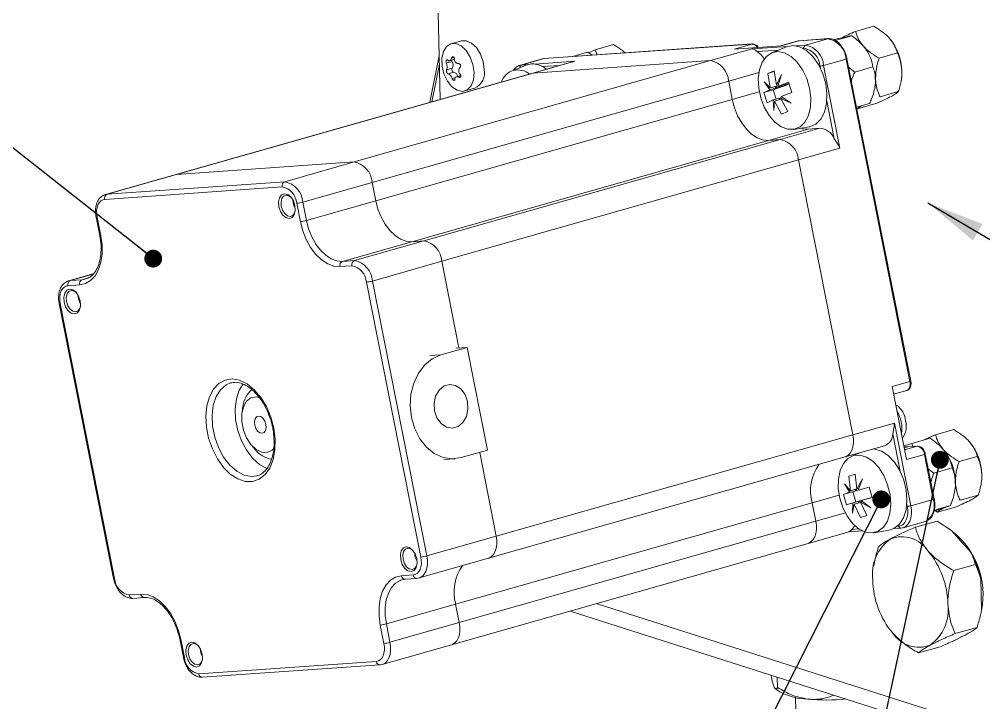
# Model space of a CAD drawing. Header units: millimetres. Extents: x 15 to 415, y 5 to 292.
# Drawn here: x 69.9 to 124.9, y 130.9 to 169.8 of the extents above; entities that cross this region are included whole.
import ezdxf

# ---------------------------------------------------------------- set-up
doc = ezdxf.new("R2010")
doc.units = ezdxf.units.MM
doc.dimstyles.new('SLDDIMSTYLE0', dxfattribs={"dimtxt": 0.18, "dimasz": 1.016, "dimexe": 0, "dimexo": 0.0625, "dimgap": 0, "dimtad": 0, "dimtih": 1, "dimtoh": 1, "dimdec": 0, "dimrnd": 1e-09, "dimzin": 0, "dimdsep": 46, "dimtxsty": 'Standard', "dimblk1": 'DOT', "dimblk2": 'DOT', "dimsah": 1, "dimcen": 0.09, "dimadec": 0, "dimazin": 0, "dimtfac": 1.016, "dimtdec": 0, "dimtofl": 0, "dimtmove": 0, "dimatfit": 3, "dimldrblk": 'DOT', "dimfxl": 1, "dimfrac": 2, "dimtolj": 1, "dimtzin": 0, "dimarcsym": 0})
doc.dimstyles.new('SLDDIMSTYLE1', dxfattribs={"dimtxt": 0.18, "dimasz": 3.302, "dimexe": 0, "dimexo": 0.0625, "dimgap": 0, "dimtad": 0, "dimtih": 1, "dimtoh": 1, "dimdec": 0, "dimrnd": 1e-09, "dimzin": 0, "dimdsep": 46, "dimtxsty": 'Standard', "dimsah": 1, "dimcen": 0.09, "dimadec": 0, "dimazin": 0, "dimtfac": 3.302, "dimtdec": 0, "dimtofl": 0, "dimtmove": 0, "dimatfit": 3, "dimfxl": 1, "dimfrac": 2, "dimtolj": 1, "dimtzin": 0, "dimarcsym": 0})

# ---------------------------------------------------------------- blocks, each defined once
blk = doc.blocks.new('_DOT')
at = {"color": 0, "linetype": 'ByBlock', "lineweight": -2}
blk.add_line((-0.5, 0), (-1, 0), dxfattribs=at)
at = {"color": 0, "linetype": 'ByBlock', "const_width": 0.5}
blk.add_lwpolyline([(-0.25, 0, 1), (0.25, 0, 1)], format="xyb", close=True, dxfattribs=at)

msp = doc.modelspace()

# ---------------------------------------------------------------- linework, layer by layer
at = {"color": 7, "linetype": 'Continuous', "lineweight": 15}
for p, q in [((93.919, 165.237), (93.453, 183.967)), ((118.613, 169.398), (117.574, 169.103)), ((116.006, 168.69), (114.353, 168.574)), ((116.025, 168.693), (114.372, 168.577)), ((114.727, 168.326), (116.006, 168.69)), ((116.006, 168.69), (116.025, 168.693)), ((117.362, 168.859), (116.417, 168.591)), ((116.94, 168.777), (116.892, 168.768)), ((95.12, 168.569), (94.54, 168.405)), ((111.677, 168.386), (99.821, 167.554)), ((111.695, 168.389), (99.839, 167.557)), ((103.782, 168.357), (102.743, 168.062)), ((109.319, 167.44), (111.689, 168.113)), ((110.661, 168.097), (111.677, 168.386)), ((110.661, 168.097), (113.338, 168.285)), ((111.695, 168.389), (111.677, 168.386)), ((111.689, 168.113), (113.714, 168.255)), ((113.64, 168.229), (112.814, 167.89)), ((114.313, 168.567), (113.317, 168.284)), ((114.353, 168.574), (113.338, 168.285)), ((114.152, 168.286), (114.727, 168.326)), ((114.372, 168.577), (114.316, 168.561)), ((93.319, 165.067), (93.857, 167.721)), ((102.317, 167.916), (101.454, 167.671)), ((102.317, 167.916), (102.569, 167.749)), ((102.743, 168.062), (102.359, 167.892)), ((102.854, 167.769), (102.743, 168.062)), ((119.958, 167.876), (118.918, 167.581)), ((89.006, 161.666), (109.319, 167.44)), ((93.869, 167.238), (93.436, 165.1)), ((94.59, 167.386), (94.268, 167.294)), ((94.442, 167.435), (94.726, 167.516)), ((98.809, 167.188), (97.983, 166.85)), ((99.721, 167.537), (98.442, 167.173)), ((99.821, 167.554), (98.542, 167.191)), ((98.542, 167.191), (98.882, 167.214)), ((101.443, 167.375), (99.111, 166.713)), ((109.319, 167.44), (99.211, 166.73)), ((101.581, 167.404), (99.211, 166.73)), ((99.32, 167.245), (101.581, 167.404)), ((99.821, 167.554), (99.721, 167.537)), ((117.035, 167.525), (115.756, 167.162)), ((115.756, 167.162), (116.689, 162.453)), ((120.675, 149.154), (117.035, 167.525)), ((120.728, 149.177), (117.088, 167.548)), ((117.53, 166.787), (117.182, 167.071)), ((118.569, 167.082), (117.53, 166.787)), ((99.111, 166.713), (78.798, 160.94)), ((78.898, 160.957), (99.211, 166.73)), ((94.599, 167.008), (94.278, 166.917)), ((94.684, 166.783), (94.362, 166.691)), ((95.086, 166.591), (94.835, 166.519)), ((99.211, 166.73), (99.111, 166.713)), ((112.583, 166.71), (112.936, 166.859)), ((112.943, 166.813), (112.583, 166.71)), ((112.716, 165.889), (112.583, 166.71)), ((112.936, 166.859), (113.069, 166.038)), ((113.069, 166.038), (113.364, 166.654)), ((113.364, 166.654), (113.15, 165.975)), ((90.035, 160.502), (110.348, 166.275)), ((110.348, 166.275), (110.556, 165.226)), ((112.365, 166.232), (112.716, 165.889)), ((112.693, 165.782), (112.365, 166.232)), ((112.716, 165.889), (113.069, 165.99)), ((112.887, 165.772), (113.799, 166.093)), ((112.962, 165.959), (113.045, 165.882)), ((113.18, 166.07), (113.069, 166.038)), ((113.069, 165.99), (113.097, 165.904)), ((113.796, 166.103), (113.097, 165.904)), ((113.15, 165.975), (113.758, 166.214)), ((113.15, 165.975), (113.503, 166.075)), ((113.448, 166.06), (113.451, 166.053)), ((113.451, 166.053), (113.781, 166.147)), ((113.503, 166.075), (113.451, 166.053)), ((113.758, 166.214), (113.953, 165.634)), ((118.681, 165.936), (118.682, 165.942)), ((120.179, 166.325), (120.187, 166.369)), ((95.305, 165.711), (95.885, 165.876)), ((112.345, 165.618), (112.693, 165.782)), ((112.345, 165.618), (112.887, 165.772)), ((112.54, 165.038), (112.345, 165.618)), ((113.045, 165.882), (112.693, 165.782)), ((112.887, 165.772), (113.062, 165.252)), ((113.097, 165.904), (113.045, 165.882)), ((113.953, 165.634), (113.345, 165.396)), ((113.345, 165.396), (113.915, 165.015)), ((120.012, 165.673), (118.973, 165.378)), ((90.243, 159.453), (110.556, 165.226)), ((112.888, 165.203), (112.54, 165.038)), ((113.24, 165.303), (112.888, 165.203)), ((112.916, 164.593), (112.888, 165.203)), ((112.968, 165.139), (112.916, 164.593)), ((113.321, 165.24), (112.968, 165.139)), ((113.362, 164.392), (112.968, 165.139)), ((113.24, 165.303), (113.227, 165.213)), ((113.24, 165.303), (113.292, 165.325)), ((113.404, 165.357), (113.292, 165.325)), ((113.292, 165.325), (113.321, 165.24)), ((113.451, 165.325), (113.322, 165.288)), ((113.322, 165.288), (113.716, 164.541)), ((113.915, 165.015), (113.322, 165.288)), ((118.371, 164.99), (117.636, 164.781)), ((118.723, 164.991), (117.684, 164.696)), ((113.716, 164.541), (113.362, 164.392)), ((114.87, 163.538), (112.613, 162.897)), ((113.29, 162.944), (115.547, 163.586)), ((114.055, 163.524), (114.936, 163.671)), ((114.87, 163.538), (115.547, 163.586)), ((92.301, 157.124), (112.613, 162.897)), ((92.978, 157.171), (113.29, 162.944)), ((112.613, 162.897), (113.29, 162.944)), ((116.689, 162.453), (114.319, 161.78)), ((89.006, 161.666), (78.898, 160.957)), ((85.056, 160.544), (89.006, 161.666)), ((94.007, 156.007), (114.319, 161.78)), ((117.423, 146.117), (114.319, 161.78)), ((78.798, 160.94), (74.848, 159.817)), ((74.948, 159.835), (78.898, 160.957)), ((74.948, 159.835), (85.056, 160.544)), ((78.898, 160.957), (78.798, 160.94)), ((86.085, 159.379), (90.035, 160.502)), ((90.243, 159.453), (90.035, 160.502)), ((84.917, 160.247), (74.809, 159.537)), ((74.809, 159.804), (74.948, 159.835)), ((86.085, 159.379), (86.293, 158.33)), ((86.293, 158.33), (90.243, 159.453)), ((85.948, 158.266), (85.74, 159.315)), ((74.315, 158.522), (74.523, 157.473)), ((74.372, 158.517), (74.58, 157.468)), ((88.351, 156.001), (92.301, 157.124)), ((89.028, 156.049), (92.978, 157.171)), ((92.978, 157.171), (92.301, 157.124)), ((88.351, 156.001), (89.028, 156.049)), ((88.888, 155.751), (88.211, 155.704)), ((90.057, 154.884), (94.007, 156.007)), ((94.985, 151.071), (94.007, 156.007)), ((74.156, 155.297), (72.743, 154.895)), ((72.843, 154.913), (73.52, 154.96)), ((73.52, 154.96), (73.802, 155.023)), ((72.703, 154.882), (72.843, 154.913)), ((73.38, 154.663), (72.703, 154.615)), ((92.815, 139.157), (89.711, 154.819)), ((90.057, 154.884), (93.16, 139.221)), ((72.209, 153.6), (75.313, 137.937)), ((72.267, 153.595), (75.37, 137.933)), ((95.458, 151.104), (93.953, 150.677)), ((94.828, 151.06), (95.458, 151.104)), ((96.618, 145.249), (95.458, 151.104)), ((82.052, 149.093), (81.977, 149.075)), ((119.659, 148.866), (120.675, 149.154)), ((119.659, 148.866), (120.481, 144.718)), ((119.744, 148.437), (120.497, 148.651)), ((82.679, 147.751), (82.625, 147.421)), ((117.423, 146.117), (119.793, 146.79)), ((119.793, 146.79), (120.725, 142.082)), ((120.431, 146.906), (120.429, 146.903)), ((120.47, 146.709), (120.47, 146.704)), ((123.167, 146.416), (122.128, 146.121)), ((97.11, 140.344), (117.423, 146.117)), ((121.821, 145.926), (120.782, 145.631)), ((120.834, 145.457), (120.782, 145.631)), ((83.162, 145.532), (83.382, 145.28)), ((95.113, 144.821), (96.618, 145.249)), ((97.11, 140.344), (96.164, 145.12)), ((116.977, 144.859), (119.234, 145.501)), ((117.859, 145.11), (117.367, 144.908)), ((120.534, 145.434), (120.32, 145.453)), ((121.085, 145.473), (120.534, 145.434)), ((120.534, 145.434), (120.553, 145.437)), ((121.104, 145.476), (120.553, 145.437)), ((121.085, 145.473), (121.104, 145.476)), ((122.685, 145.149), (122.567, 145.294)), ((94.113, 144.712), (94.743, 144.756)), ((96.665, 139.086), (116.977, 144.859)), ((121.497, 145.007), (120.481, 144.718)), ((122.004, 142.445), (121.497, 145.007)), ((122.057, 142.468), (121.55, 145.029)), ((124.511, 144.895), (123.472, 144.599)), ((122.044, 143.944), (121.716, 144.19)), ((123.083, 144.239), (122.044, 143.944)), ((117.184, 143.77), (117.551, 143.875)), ((117.281, 142.936), (117.184, 143.77)), ((117.551, 143.875), (117.648, 143.041)), ((117.648, 143.041), (117.976, 143.622)), ((117.976, 143.622), (117.726, 142.969)), ((116.937, 143.327), (117.281, 142.936)), ((117.251, 142.834), (116.937, 143.327)), ((117.604, 142.934), (117.251, 142.834)), ((117.281, 142.936), (117.633, 143.036)), ((117.427, 142.884), (117.594, 142.295)), ((117.534, 143.008), (117.604, 142.934)), ((117.658, 142.95), (117.604, 142.934)), ((117.633, 143.036), (117.658, 142.95)), ((117.766, 143.074), (117.648, 143.041)), ((117.726, 142.969), (117.658, 142.95)), ((117.726, 142.969), (118.353, 143.147)), ((118.353, 143.147), (118.521, 142.558)), ((123.233, 142.944), (123.235, 142.96)), ((124.733, 143.343), (124.74, 143.388)), ((116.885, 142.73), (117.251, 142.834)), ((117.052, 142.141), (116.885, 142.73)), ((117.594, 142.295), (117.052, 142.141)), ((117.771, 142.345), (117.419, 142.245)), ((117.594, 142.295), (118.521, 142.558)), ((117.771, 142.345), (117.75, 142.246)), ((117.771, 142.345), (117.825, 142.361)), ((118.521, 142.558), (117.825, 142.361)), ((117.825, 142.361), (117.85, 142.274)), ((117.983, 142.312), (117.864, 142.278)), ((118.521, 142.558), (117.894, 142.38)), ((117.894, 142.38), (118.246, 142.48)), ((117.894, 142.38), (118.449, 141.956)), ((118.192, 142.465), (118.521, 142.558)), ((118.192, 142.465), (118.246, 142.48)), ((120.725, 142.082), (122.004, 142.445)), ((124.566, 142.691), (123.527, 142.396)), ((94.796, 136.471), (115.109, 142.244)), ((115.109, 142.244), (115.317, 141.195)), ((117.419, 142.245), (117.052, 142.141)), ((117.411, 141.661), (117.419, 142.245)), ((117.497, 142.174), (117.411, 141.661)), ((117.85, 142.274), (117.497, 142.174)), ((117.854, 141.414), (117.497, 142.174)), ((117.864, 142.278), (118.221, 141.518)), ((118.449, 141.956), (117.864, 142.278)), ((122.056, 141.832), (122.237, 141.714)), ((122.98, 142.099), (122.058, 141.836)), ((123.277, 142.009), (122.237, 141.714)), ((122.507, 141.93), (122.649, 141.989)), ((95.004, 135.422), (115.317, 141.195)), ((118.221, 141.518), (117.854, 141.414)), ((117.854, 141.414), (118.221, 141.518)), ((122.222, 141.206), (120.985, 140.854)), ((122.222, 141.206), (123.047, 140.666)), ((117.183, 140.594), (117.967, 140.649)), ((118.608, 140.542), (119.489, 140.689)), ((119.752, 140.775), (120.161, 140.803)), ((120.18, 140.807), (120.161, 140.803)), ((120.28, 140.824), (121.559, 141.188)), ((123.592, 140.049), (123.047, 140.666)), ((93.16, 139.221), (97.11, 140.344)), ((114.871, 139.937), (117.203, 140.6)), ((94.559, 134.164), (114.871, 139.937)), ((124.138, 139.431), (123.592, 140.049)), ((92.715, 137.964), (96.665, 139.086)), ((118.619, 138.687), (118.607, 138.615)), ((124.406, 138.733), (123.169, 138.382)), ((91.938, 137.899), (91.655, 137.836)), ((91.701, 138.089), (92.378, 138.137)), ((91.907, 137.893), (92.584, 137.941)), ((92.584, 137.941), (92.615, 137.946)), ((92.755, 137.977), (92.615, 137.946)), ((124.729, 137.022), (124.707, 137.917)), ((76.193, 137.001), (76.87, 137.048)), ((76.399, 136.805), (77.076, 136.853)), ((124.751, 136.128), (124.729, 137.022)), ((90.847, 135.348), (94.796, 136.471)), ((95.004, 135.422), (94.796, 136.471)), ((101.31, 136.083), (138.036, 124.374)), ((90.709, 134.235), (90.501, 135.284)), ((90.847, 135.348), (91.055, 134.299)), ((91.055, 134.299), (95.004, 135.422)), ((124.495, 135.153), (123.258, 134.801)), ((124.495, 135.153), (124.25, 134.955)), ((123.203, 134.401), (123.726, 134.678)), ((123.726, 134.678), (124.25, 134.955)), ((79.076, 134.491), (79.284, 133.442)), ((79.134, 134.486), (79.341, 133.437)), ((90.609, 133.042), (94.559, 134.164)), ((122.4, 134.045), (121.163, 133.693)), ((80.165, 132.506), (90.273, 133.215)), ((80.37, 132.31), (90.478, 133.019)), ((90.478, 133.019), (90.509, 133.024)), ((90.649, 133.055), (90.509, 133.024)), ((113.109, 132.321), (113.124, 131.727)), ((112.983, 131.676), (113.066, 131.604)), ((114.164, 131.17), (114.277, 126.64))]:
    msp.add_line(p, q, dxfattribs=at)
at = {"color": 8, "linetype": 'Continuous', "lineweight": 15}
for p, q in [((114.353, 168.574), (114.313, 168.567)), ((114.353, 168.574), (114.372, 168.577)), ((114.644, 168.148), (114.567, 168.142)), ((94.697, 167.624), (94.564, 167.586)), ((113.195, 168.046), (111.979, 167.961)), ((100.723, 167.171), (99.736, 167.102)), ((99.839, 167.557), (99.821, 167.554)), ((115.572, 167.005), (115.549, 167.123)), ((94.784, 166.485), (94.593, 166.431)), ((95.082, 166.528), (94.973, 166.496)), ((112.07, 166.764), (110.348, 166.275)), ((112.091, 165.662), (110.556, 165.226)), ((116.367, 162.994), (115.941, 165.143)), ((72.843, 154.913), (74.142, 155.282)), ((73.52, 154.96), (73.833, 155.049)), ((93.323, 150.632), (93.953, 150.677)), ((120.126, 144.023), (119.7, 146.172)), ((120.35, 145.382), (120.534, 145.434)), ((120.372, 145.27), (121.085, 145.473)), ((117.291, 142.864), (117.063, 142.799)), ((116.645, 142.68), (115.109, 142.244)), ((120.518, 142.043), (120.495, 142.161)), ((115.317, 141.195), (116.997, 141.672)), ((117.373, 140.734), (117.772, 140.762)), ((119.962, 140.916), (120.038, 140.921)), ((102.792, 136.504), (137.363, 125.483))]:
    msp.add_line(p, q, dxfattribs=at)
at = {"color": 7, "linetype": 'Continuous', "lineweight": 15, "flags": 128}
for points in [[(95.844, 166.764), (95.783, 167.214), (95.629, 167.646), (95.399, 168.015), (95.116, 168.281), (94.813, 168.413), (94.522, 168.399), (94.274, 168.24), (94.096, 167.952), (94.008, 167.568), (94.019, 167.128), (94.128, 166.681), (94.323, 166.274), (94.583, 165.953), (94.879, 165.751), (95.181, 165.691), (95.454, 165.779), (95.67, 166.006), (95.805, 166.346), (95.844, 166.764)], [(96.424, 166.929), (96.364, 167.379), (96.209, 167.811), (95.979, 168.18), (95.697, 168.445), (95.393, 168.578), (95.12, 168.569)], [(113.631, 168.225), (113.995, 168.298), (114.384, 168.225), (114.774, 168.011), (115.139, 167.67), (115.456, 167.222), (115.707, 166.695), (115.874, 166.124), (115.948, 165.544), (115.924, 164.991), (115.804, 164.5), (115.594, 164.101), (115.309, 163.821), (114.965, 163.676), (114.936, 163.671)], [(118.198, 168.037), (118.16, 168.091), (118.014, 168.276)], [(112.805, 167.887), (113.154, 167.957), (113.527, 167.887), (113.9, 167.682), (114.249, 167.355), (114.554, 166.926), (114.794, 166.422), (114.954, 165.874), (115.025, 165.318), (115.002, 164.788), (114.887, 164.318), (114.686, 163.936), (114.413, 163.668), (114.084, 163.529), (113.72, 163.529), (113.344, 163.667), (112.98, 163.935), (112.65, 164.317), (112.376, 164.787), (112.174, 165.317), (112.058, 165.873), (112.033, 166.42), (112.103, 166.924), (112.263, 167.354), (112.502, 167.681), (112.805, 167.887)], [(98.38, 167.151), (98.393, 167.156), (98.542, 167.191)], [(120.218, 166.841), (120.213, 166.595), (120.187, 166.369)], [(118.682, 165.942), (118.708, 166.168), (118.713, 166.413)], [(118.703, 166.102), (118.714, 166.345), (118.713, 166.413)], [(110.556, 165.226), (110.68, 164.752), (110.86, 164.301), (111.09, 163.889), (111.359, 163.533), (111.657, 163.246), (111.974, 163.04), (112.297, 162.922), (112.613, 162.897)], [(112.613, 162.897), (112.297, 162.922), (111.974, 163.04), (111.657, 163.246), (111.359, 163.533), (111.09, 163.889), (110.86, 164.301), (110.68, 164.752), (110.556, 165.226)], [(114.454, 163.59), (114.554, 163.563), (114.87, 163.538)], [(74.809, 159.537), (74.69, 159.51), (74.582, 159.446), (74.491, 159.348), (74.42, 159.22), (74.371, 159.067), (74.346, 158.894), (74.347, 158.708), (74.372, 158.517)], [(85.638, 159.184), (85.657, 158.911), (85.603, 158.674), (85.486, 158.511), (85.322, 158.444), (85.136, 158.486), (84.958, 158.629), (84.813, 158.852), (84.725, 159.12), (84.706, 159.393), (84.759, 159.63), (84.877, 159.793), (85.041, 159.859), (85.227, 159.818), (85.405, 159.675), (85.55, 159.452), (85.638, 159.184)], [(85.43, 159.645), (85.296, 159.747), (85.136, 159.783), (84.994, 159.726), (84.893, 159.585), (84.847, 159.381), (84.863, 159.146), (84.939, 158.914), (85.064, 158.723), (85.218, 158.599), (85.378, 158.563), (85.519, 158.62), (85.62, 158.762), (85.652, 158.864)], [(92.301, 157.124), (91.984, 157.149), (91.661, 157.267), (91.345, 157.473), (91.046, 157.76), (90.777, 158.116), (90.548, 158.528), (90.367, 158.979), (90.243, 159.453)], [(92.301, 157.124), (91.984, 157.149), (91.661, 157.267), (91.345, 157.473), (91.046, 157.76), (90.777, 158.116), (90.548, 158.528), (90.367, 158.979), (90.243, 159.453)], [(88.211, 155.704), (87.863, 155.732), (87.508, 155.861), (87.16, 156.088), (86.831, 156.404), (86.535, 156.795), (86.283, 157.248), (86.085, 157.745), (85.948, 158.266)], [(86.293, 158.33), (86.418, 157.856), (86.598, 157.405), (86.827, 156.993), (87.096, 156.638), (87.395, 156.351), (87.712, 156.145), (88.035, 156.026), (88.351, 156.001)], [(74.58, 157.468), (74.651, 156.942), (74.652, 156.432), (74.584, 155.957), (74.449, 155.535), (74.253, 155.183), (74.002, 154.914), (73.708, 154.738), (73.38, 154.663)], [(72.703, 154.615), (72.584, 154.588), (72.477, 154.524), (72.386, 154.426), (72.314, 154.298), (72.265, 154.145), (72.24, 153.972), (72.241, 153.787), (72.267, 153.595)], [(73.404, 153.749), (73.423, 153.476), (73.37, 153.24), (73.252, 153.076), (73.088, 153.01), (72.902, 153.051), (72.724, 153.194), (72.579, 153.417), (72.491, 153.685), (72.472, 153.959), (72.526, 154.195), (72.643, 154.359), (72.807, 154.425), (72.993, 154.383), (73.171, 154.24), (73.316, 154.018), (73.404, 153.749)], [(73.196, 154.21), (73.062, 154.313), (72.902, 154.349), (72.761, 154.292), (72.659, 154.151), (72.613, 153.947), (72.629, 153.711), (72.705, 153.48), (72.83, 153.288), (72.984, 153.165), (73.144, 153.129), (73.285, 153.186), (73.387, 153.327), (73.419, 153.429)], [(93.953, 150.677), (93.465, 150.46), (93.031, 150.108), (92.672, 149.638), (92.407, 149.073), (92.248, 148.441), (92.204, 147.775), (92.276, 147.107), (92.462, 146.472), (92.751, 145.901), (93.13, 145.422), (93.579, 145.06), (94.076, 144.833), (94.596, 144.752), (95.113, 144.821)], [(84.43, 146.509), (84.511, 145.876), (84.499, 145.267), (84.396, 144.71), (84.206, 144.231), (83.938, 143.852), (83.605, 143.591), (83.222, 143.46), (82.807, 143.466), (82.38, 143.607), (81.96, 143.878), (81.568, 144.266), (81.221, 144.753), (80.935, 145.316), (80.725, 145.928), (80.6, 146.561), (80.565, 147.185), (80.623, 147.772), (80.77, 148.293), (81, 148.725), (81.302, 149.047), (81.663, 149.244), (82.064, 149.307), (82.487, 149.232), (82.913, 149.025), (83.322, 148.693), (83.694, 148.253), (84.012, 147.726), (84.261, 147.135), (84.43, 146.509)], [(82.686, 149.027), (82.47, 148.672), (82.306, 148.177), (82.236, 147.607), (82.263, 146.995), (82.387, 146.371), (82.6, 145.772), (82.891, 145.227), (83.244, 144.768), (83.64, 144.419), (84.04, 144.205)], [(95.473, 148.016), (95.334, 148.417), (95.098, 148.738), (94.794, 148.939), (94.458, 148.997), (94.132, 148.904), (93.854, 148.672), (93.657, 148.328), (93.567, 147.915), (93.593, 147.482), (93.732, 147.081), (93.968, 146.76), (94.272, 146.559), (94.608, 146.501), (94.934, 146.594), (95.213, 146.826), (95.409, 147.17), (95.499, 147.583), (95.473, 148.016)], [(83.632, 148.247), (83.432, 148.284), (83.135, 148.227), (82.885, 148.034), (82.705, 147.723), (82.611, 147.32), (82.61, 146.862), (82.704, 146.389), (82.883, 145.944), (83.133, 145.566), (83.43, 145.288), (83.748, 145.135), (84.059, 145.121), (84.336, 145.247), (84.428, 145.332)], [(83.984, 146.719), (83.923, 146.904), (83.823, 147.057), (83.7, 147.156), (83.572, 147.185), (83.459, 147.139), (83.378, 147.026), (83.341, 146.863), (83.354, 146.675), (83.415, 146.49), (83.515, 146.336), (83.638, 146.238), (83.766, 146.209), (83.879, 146.254), (83.96, 146.367), (83.997, 146.53), (83.984, 146.719)], [(116.977, 144.859), (117.026, 144.876), (117.16, 144.956), (117.274, 145.078), (117.363, 145.238), (117.424, 145.43), (117.455, 145.646), (117.455, 145.878), (117.423, 146.117)], [(116.977, 144.859), (117.026, 144.876), (117.16, 144.956), (117.274, 145.078), (117.363, 145.238), (117.424, 145.43), (117.455, 145.646), (117.455, 145.878), (117.423, 146.117)], [(118.583, 145.315), (118.666, 145.309), (119.057, 145.193), (119.442, 144.938), (119.795, 144.562), (120.094, 144.087), (120.321, 143.543), (120.461, 142.965), (120.505, 142.389), (120.451, 141.851), (120.303, 141.385), (120.068, 141.021), (119.763, 140.78), (119.489, 140.689)], [(117.461, 144.941), (117.82, 144.968), (118.195, 144.857), (118.563, 144.613), (118.901, 144.252), (119.188, 143.797), (119.405, 143.276), (119.539, 142.723), (119.582, 142.171), (119.53, 141.656), (119.388, 141.209), (119.163, 140.86), (118.871, 140.629), (118.529, 140.532), (118.159, 140.575), (117.785, 140.754), (117.429, 141.059), (117.114, 141.47), (116.86, 141.961), (116.683, 142.503), (116.594, 143.06), (116.598, 143.598), (116.696, 144.082), (116.881, 144.483), (117.141, 144.776), (117.461, 144.941)], [(123.235, 142.96), (123.262, 143.186), (123.267, 143.431)], [(124.771, 143.859), (124.766, 143.614), (124.74, 143.388)], [(120.038, 140.921), (120.169, 140.951), (120.287, 141.021), (120.387, 141.129), (120.466, 141.27), (120.52, 141.438), (120.547, 141.628), (120.546, 141.833), (120.518, 142.043)], [(114.871, 139.937), (114.92, 139.954), (115.054, 140.034), (115.168, 140.156), (115.257, 140.316), (115.319, 140.508), (115.35, 140.724), (115.349, 140.956), (115.317, 141.195)], [(114.871, 139.937), (114.92, 139.954), (115.054, 140.034), (115.168, 140.156), (115.257, 140.316), (115.319, 140.508), (115.35, 140.724), (115.349, 140.956), (115.317, 141.195)], [(121.559, 141.188), (121.608, 141.204), (121.627, 141.213)], [(120.342, 140.846), (120.329, 140.841), (120.18, 140.807)], [(96.665, 139.086), (96.713, 139.103), (96.847, 139.183), (96.961, 139.305), (97.05, 139.465), (97.112, 139.657), (97.143, 139.873), (97.142, 140.105), (97.11, 140.344)], [(96.665, 139.086), (96.713, 139.103), (96.847, 139.183), (96.961, 139.305), (97.05, 139.465), (97.112, 139.657), (97.143, 139.873), (97.142, 140.105), (97.11, 140.344)], [(92.577, 139.066), (92.596, 138.793), (92.543, 138.556), (92.425, 138.392), (92.261, 138.326), (92.076, 138.368), (91.897, 138.511), (91.753, 138.733), (91.664, 139.002), (91.645, 139.275), (91.699, 139.511), (91.817, 139.675), (91.981, 139.741), (92.166, 139.7), (92.345, 139.557), (92.489, 139.334), (92.577, 139.066)], [(92.37, 139.527), (92.235, 139.629), (92.075, 139.665), (91.934, 139.608), (91.832, 139.467), (91.786, 139.263), (91.802, 139.028), (91.879, 138.796), (92.003, 138.604), (92.157, 138.481), (92.317, 138.445), (92.458, 138.502), (92.56, 138.643), (92.592, 138.745)], [(92.378, 138.137), (92.498, 138.164), (92.605, 138.228), (92.696, 138.326), (92.767, 138.454), (92.816, 138.607), (92.841, 138.78), (92.84, 138.965), (92.815, 139.157)], [(90.501, 135.284), (90.431, 135.81), (90.43, 136.32), (90.498, 136.795), (90.632, 137.217), (90.829, 137.569), (91.079, 137.838), (91.374, 138.014), (91.701, 138.089)], [(76.87, 137.048), (77.218, 137.021), (77.573, 136.891), (77.922, 136.664), (78.25, 136.348), (78.546, 135.957), (78.798, 135.504), (78.997, 135.008), (79.134, 134.486)], [(94.559, 134.164), (94.608, 134.181), (94.742, 134.261), (94.855, 134.383), (94.945, 134.543), (95.006, 134.735), (95.037, 134.951), (95.036, 135.183), (95.004, 135.422)], [(94.559, 134.164), (94.608, 134.181), (94.742, 134.261), (94.855, 134.383), (94.945, 134.543), (95.006, 134.735), (95.037, 134.951), (95.036, 135.183), (95.004, 135.422)], [(124.028, 134.838), (123.826, 134.707), (123.578, 134.607)], [(80.356, 133.632), (80.375, 133.359), (80.322, 133.122), (80.204, 132.959), (80.04, 132.893), (79.855, 132.934), (79.676, 133.077), (79.532, 133.3), (79.443, 133.568), (79.424, 133.841), (79.478, 134.078), (79.596, 134.242), (79.76, 134.308), (79.945, 134.266), (80.124, 134.123), (80.268, 133.9), (80.356, 133.632)], [(80.149, 134.093), (80.014, 134.196), (79.854, 134.231), (79.713, 134.174), (79.611, 134.033), (79.565, 133.829), (79.581, 133.594), (79.658, 133.363), (79.782, 133.171), (79.936, 133.047), (80.096, 133.012), (80.237, 133.069), (80.339, 133.21), (80.371, 133.312)], [(90.273, 133.215), (90.392, 133.242), (90.499, 133.306), (90.59, 133.404), (90.661, 133.532), (90.71, 133.685), (90.735, 133.858), (90.735, 134.044), (90.709, 134.235)]]:
    msp.add_lwpolyline(points, dxfattribs=at)
at = {"color": 8, "linetype": 'Continuous', "lineweight": 15, "flags": 128}
for points in [[(74.315, 158.522), (74.317, 158.52), (74.326, 158.517), (74.345, 158.516), (74.372, 158.517)], [(74.523, 157.473), (74.524, 157.471), (74.534, 157.468), (74.553, 157.467), (74.58, 157.468)], [(72.267, 153.595), (72.239, 153.594), (72.221, 153.595), (72.211, 153.598), (72.209, 153.6)], [(81.977, 149.075), (81.723, 148.966), (81.402, 148.693), (81.153, 148.298), (80.99, 147.803), (80.919, 147.233), (80.947, 146.62), (81.07, 145.997), (81.283, 145.397), (81.574, 144.853), (81.927, 144.394), (82.323, 144.045), (82.741, 143.824), (83.159, 143.743), (83.473, 143.782)], [(120.497, 148.651), (120.516, 148.658), (120.57, 148.69), (120.616, 148.739), (120.651, 148.803), (120.676, 148.88), (120.688, 148.966), (120.688, 149.059), (120.675, 149.154)], [(120.725, 142.082), (120.758, 141.843), (120.758, 141.611), (120.727, 141.395), (120.666, 141.203), (120.577, 141.043), (120.463, 140.921), (120.342, 140.846)], [(93.16, 139.221), (93.192, 138.982), (93.193, 138.75), (93.162, 138.534), (93.101, 138.342), (93.011, 138.182), (92.898, 138.06), (92.764, 137.98), (92.755, 137.977)], [(75.37, 137.933), (75.343, 137.931), (75.324, 137.932), (75.314, 137.935), (75.313, 137.937)], [(91.655, 137.836), (91.64, 137.83), (91.372, 137.671), (91.145, 137.426), (90.966, 137.106), (90.843, 136.722), (90.782, 136.29), (90.783, 135.827), (90.847, 135.348)], [(79.134, 134.486), (79.107, 134.485), (79.088, 134.486), (79.078, 134.489), (79.076, 134.491)], [(91.055, 134.299), (91.087, 134.06), (91.087, 133.828), (91.056, 133.612), (90.995, 133.421), (90.906, 133.261), (90.792, 133.138), (90.658, 133.059), (90.649, 133.055)], [(79.341, 133.437), (79.314, 133.436), (79.296, 133.437), (79.286, 133.44), (79.284, 133.442)]]:
    msp.add_lwpolyline(points, dxfattribs=at)
at = {"color": 7, "linetype": 'Continuous', "lineweight": 15}
for centre, radius, start, end in [((115.773, 167.447), 1.264, 3.5352, 79.3855), ((117.209, 166.773), 3.01, 1.2877, 39.886), ((114.787, 168.189), 0.15, 113.6233, 196.0441), ((114.439, 167.054), 1.112, 3.5352, 79.3855), ((114.495, 167.084), 1.264, 3.5352, 79.3855), ((111.192, 166.848), 1.363, 30.0289, 54.7366), ((94.758, 167.485), 0.195, 184.5242, 210.6877), ((94.305, 167.19), 0.346, 328.3582, 34.4958), ((99.189, 166.096), 1.156, 47.9813, 109.2117), ((109.086, 166.197), 1.264, 3.5354, 79.3853), ((115.433, 168.322), 1.204, 275.5505, 285.5977), ((94.721, 166.929), 0.146, 146.7266, 204.802), ((94.697, 166.892), 0.11, 192.9793, 263.5557), ((94.639, 166.514), 0.272, 5.5919, 80.5529), ((95.478, 166.749), 0.963, 294.9991, 10.7818), ((98.452, 165.8), 1.146, 109.1483, 158.3134), ((98.326, 165.76), 1.15, 52.8841, 102.5302), ((115.469, 162.614), 0.975, 22.9427, 85.3942), ((113.058, 161.702), 1.264, 3.5352, 79.3854), ((88.773, 160.424), 1.264, 3.5354, 79.3853), ((85.156, 160.315), 0.249, 113.6234, 196.0434), ((84.824, 159.301), 1.264, 3.5354, 79.3853), ((84.73, 159.252), 1.011, 3.5352, 79.3855), ((75.048, 159.606), 0.249, 113.6243, 196.0424), ((86.493, 159.525), 0.972, 181.09, 210.6411), ((85.546, 161.313), 2.007, 275.5514, 285.597), ((85.754, 160.264), 2.007, 275.5509, 285.5974), ((92.745, 155.929), 1.264, 3.5352, 79.3854), ((89.128, 155.82), 0.249, 113.6224, 196.0441), ((88.795, 154.806), 1.264, 3.5352, 79.3854), ((88.451, 155.773), 0.249, 113.6234, 196.0433), ((88.702, 154.757), 1.011, 3.5353, 79.3853), ((73.62, 154.732), 0.249, 113.6236, 196.0431), ((72.943, 154.684), 0.249, 113.6222, 196.0444), ((89.517, 156.817), 2.007, 275.5515, 285.597), ((74.26, 154.09), 0.971, 181.0894, 210.6417), ((84.197, 147.562), 1.529, 131.5905, 172.9184), ((118.961, 146.188), 0.739, 291.7008, 358.8079), ((121.762, 143.791), 3.01, 1.2876, 39.886), ((84.571, 146.236), 1.526, 218.7874, 260.3465), ((120.992, 144.976), 0.506, 3.5354, 79.3853), ((120.212, 143.355), 3.055, 357.7456, 35.9514), ((117.559, 142.939), 2.547, 143.8799, 195.8257), ((120.402, 143.242), 1.204, 275.5513, 285.5968), ((116.768, 141.272), 0.81, 318.3795, 337.9389), ((121.03, 138.177), 2.496, 126.1152, 187.5582), ((120.202, 138.514), 1.797, 33.6552, 110.9797), ((120.304, 137.029), 4.535, 348.7027, 51.6435), ((93.433, 139.407), 0.972, 181.0901, 210.641), ((92.621, 141.155), 2.007, 275.5513, 285.5967), ((117.946, 136.374), 4.891, 1.2877, 39.886), ((119.531, 136.837), 5.287, 11.7866, 29.387), ((97.247, 137.166), 2.547, 143.8799, 195.8257), ((76.379, 137.995), 1.011, 183.5352, 259.3854), ((123.445, 137.958), 4.891, 181.2877, 219.886), ((120.361, 136.156), 2.496, 306.1152, 7.5582), ((90.307, 137.282), 2.008, 275.5519, 285.5966), ((121.189, 135.818), 1.797, 213.6552, 290.9797), ((90.515, 136.233), 2.007, 275.5513, 285.5967), ((81.212, 133.973), 0.971, 181.0899, 210.6412), ((80.351, 133.5), 1.011, 183.5353, 259.3854), ((114.871, 134.348), 3.284, 236.6651, 269.779), ((115.912, 141.447), 10.436, 264.204, 276.1574)]:
    msp.add_arc(centre, radius, start, end, dxfattribs=at)
at = {"color": 8, "linetype": 'Continuous', "lineweight": 15}
for centre, radius, start, end in [((111.658, 168.025), 0.362, 27.1648, 87.0527), ((98.598, 167.057), 0.145, 112.9791, 185.796), ((117.029, 167.613), 0.0877, 274.0853, 312.205), ((120.669, 149.242), 0.0876, 274.0624, 312.2442), ((118.351, 146.492), 1.863, 350.6954, 31.7189), ((121.491, 145.094), 0.0877, 274.0821, 312.2148), ((120.934, 142.099), 1.125, 308.0477, 17.9278), ((121.998, 142.533), 0.0876, 274.0676, 312.2383), ((120.166, 140.931), 0.128, 184.715, 268.0377), ((91.914, 138.107), 0.214, 184.7143, 268.0393), ((92.591, 138.154), 0.214, 184.7142, 268.0396), ((76.406, 137.018), 0.214, 184.7135, 268.0401), ((77.083, 137.066), 0.214, 184.7144, 268.039), ((90.485, 133.232), 0.214, 184.7146, 268.0391), ((80.378, 132.523), 0.214, 184.7141, 268.0398)]:
    msp.add_arc(centre, radius, start, end, dxfattribs=at)
at = {"color": 7, "linetype": 'Continuous', "lineweight": 15}
for points, knots in [([(118.613, 169.398), (118.76, 169.309), (119.058, 169.129), (119.353, 168.884), (119.489, 168.735), (119.518, 168.703)], [0, 0, 0, 0, 0.43238, 0.879543, 1, 1, 1, 1]), ([(116.873, 168.118), (116.805, 168.22), (116.667, 168.428), (116.405, 168.622), (116.182, 168.696), (116.059, 168.694), (116.025, 168.693)], [0, 0, 0, 0, 0.299026, 0.613091, 0.891316, 1, 1, 1, 1]), ([(116.32, 168.633), (116.346, 168.639), (116.527, 168.683), (116.719, 168.728), (116.862, 168.761), (116.892, 168.768)], [0, 0, 0, 0, 0.120445, 0.813347, 1, 1, 1, 1]), ([(117.574, 169.103), (117.43, 169.04), (117.137, 168.913), (116.901, 168.798), (116.782, 168.739)], [0, 0, 0, 0, 0.491597, 1, 1, 1, 1]), ([(116.892, 168.768), (117.002, 168.792), (117.221, 168.839), (117.315, 168.852), (117.362, 168.859)], [0, 0, 0, 0, 0.503991, 1, 1, 1, 1]), ([(117.362, 168.859), (117.499, 168.753), (117.778, 168.537), (118.049, 168.248), (118.172, 168.074), (118.198, 168.037)], [0, 0, 0, 0, 0.43238, 0.879544, 1, 1, 1, 1]), ([(118.014, 168.276), (117.909, 168.413), (117.701, 168.686), (117.616, 168.965), (117.574, 169.103)], [0, 0, 0, 0, 0.503992, 1, 1, 1, 1]), ([(119.518, 168.703), (119.623, 168.566), (119.831, 168.292), (119.916, 168.014), (119.958, 167.876)], [0, 0, 0, 0, 0.503992, 1, 1, 1, 1]), ([(103.782, 168.357), (103.931, 168.27), (104.175, 168.126), (104.374, 167.95), (104.451, 167.881)], [0, 0, 0, 0, 0.609536, 1, 1, 1, 1]), ([(111.979, 167.961), (111.932, 167.993), (111.81, 168.076), (111.735, 168.109), (111.689, 168.113), (111.689, 168.113)], [0, 0, 0, 0, 0.384445, 0.99215, 1, 1, 1, 1]), ([(112.031, 168.193), (112.025, 168.206), (111.986, 168.277), (111.885, 168.351), (111.771, 168.391), (111.711, 168.39), (111.695, 168.389)], [0, 0, 0, 0, 0.095175, 0.54035, 0.880599, 1, 1, 1, 1]), ([(117.088, 167.548), (117.072, 167.615), (117.025, 167.809), (116.951, 168.013), (116.876, 168.115), (116.873, 168.118)], [0, 0, 0, 0, 0.33703, 0.976574, 1, 1, 1, 1]), ([(118.918, 167.581), (118.772, 167.67), (118.474, 167.85), (118.179, 168.095), (118.043, 168.244), (118.014, 168.276)], [0, 0, 0, 0, 0.432381, 0.879544, 1, 1, 1, 1]), ([(94.343, 167.469), (94.358, 167.456), (94.388, 167.43), (94.441, 167.43), (94.491, 167.459), (94.535, 167.513), (94.554, 167.562), (94.564, 167.586)], [0, 0, 0, 0, 0.206807, 0.413886, 0.615442, 0.814225, 1, 1, 1, 1]), ([(94.723, 167.535), (94.722, 167.549), (94.72, 167.578), (94.705, 167.616), (94.683, 167.644), (94.656, 167.659), (94.627, 167.659), (94.601, 167.645), (94.578, 167.62), (94.568, 167.597), (94.564, 167.586)], [0, 0, 0, 0, 0.130369, 0.260822, 0.388839, 0.51346, 0.636048, 0.758822, 0.883807, 1, 1, 1, 1]), ([(118.198, 168.037), (118.291, 167.877), (118.475, 167.559), (118.538, 167.24), (118.569, 167.082)], [0, 0, 0, 0, 0.503993, 1, 1, 1, 1]), ([(118.713, 166.413), (118.728, 166.661), (118.751, 167.054), (118.873, 167.439), (118.918, 167.581)], [0, 0, 0, 0, 0.629007, 1, 1, 1, 1]), ([(119.958, 167.876), (120.009, 167.761), (120.148, 167.451), (120.191, 167.077), (120.218, 166.841)], [0, 0, 0, 0, 0.3709927, 1, 1, 1, 1]), ([(94.343, 167.469), (94.336, 167.475), (94.322, 167.487), (94.3, 167.487), (94.281, 167.474), (94.265, 167.447), (94.256, 167.412), (94.253, 167.371), (94.257, 167.33), (94.265, 167.306), (94.268, 167.294)], [0, 0, 0, 0, 0.1303614, 0.2608206, 0.3888248, 0.5134479, 0.6360505, 0.758823, 0.8838024, 1, 1, 1, 1]), ([(94.278, 166.917), (94.285, 166.933), (94.301, 166.966), (94.31, 167.044), (94.307, 167.131), (94.293, 167.219), (94.276, 167.27), (94.268, 167.294)], [0, 0, 0, 0, 0.206812, 0.413883, 0.615442, 0.814229, 1, 1, 1, 1]), ([(94.723, 167.535), (94.726, 167.504), (94.731, 167.443), (94.768, 167.363), (94.823, 167.305), (94.887, 167.273), (94.932, 167.274), (94.954, 167.274)], [0, 0, 0, 0, 0.206814, 0.413882, 0.615441, 0.814224, 1, 1, 1, 1]), ([(95.038, 167.049), (95.047, 167.058), (95.063, 167.076), (95.075, 167.115), (95.077, 167.158), (95.066, 167.199), (95.045, 167.235), (95.017, 167.261), (94.985, 167.275), (94.964, 167.275), (94.954, 167.274)], [0, 0, 0, 0, 0.130367, 0.260824, 0.388836, 0.513458, 0.636055, 0.758834, 0.883808, 1, 1, 1, 1]), ([(95.038, 167.049), (95.021, 167.029), (94.987, 166.991), (94.965, 166.91), (94.969, 166.823), (94.997, 166.739), (95.031, 166.693), (95.048, 166.671)], [0, 0, 0, 0, 0.206818, 0.413886, 0.615442, 0.814226, 1, 1, 1, 1]), ([(98.371, 167.14), (98.3, 167.106), (98.189, 167.053), (98.121, 166.938), (98.097, 166.896)], [0, 0, 0, 0, 0.633957, 1, 1, 1, 1]), ([(101.581, 167.404), (101.579, 167.404), (101.532, 167.397), (101.488, 167.38), (101.446, 167.363)], [0, 0, 0, 0, 0.029472, 1, 1, 1, 1]), ([(118.569, 167.082), (118.606, 166.974), (118.705, 166.681), (118.704, 166.326), (118.703, 166.102)], [0, 0, 0, 0, 0.370993, 1, 1, 1, 1]), ([(94.278, 166.917), (94.274, 166.909), (94.267, 166.894), (94.266, 166.857), (94.272, 166.817), (94.285, 166.776), (94.302, 166.74), (94.323, 166.712), (94.344, 166.694), (94.356, 166.692), (94.362, 166.691)], [0, 0, 0, 0, 0.130373, 0.260828, 0.388841, 0.513458, 0.636064, 0.758834, 0.883797, 1, 1, 1, 1]), ([(94.593, 166.431), (94.581, 166.459), (94.557, 166.515), (94.506, 166.591), (94.453, 166.649), (94.403, 166.686), (94.376, 166.689), (94.362, 166.691)], [0, 0, 0, 0, 0.2068179, 0.4138908, 0.6154496, 0.8142321, 1, 1, 1, 1]), ([(94.973, 166.496), (94.949, 166.507), (94.9, 166.527), (94.834, 166.524), (94.785, 166.495), (94.755, 166.445), (94.753, 166.401), (94.752, 166.38)], [0, 0, 0, 0, 0.206816, 0.413887, 0.615444, 0.814228, 1, 1, 1, 1]), ([(94.973, 166.496), (94.985, 166.492), (95.008, 166.482), (95.041, 166.485), (95.068, 166.501), (95.085, 166.528), (95.092, 166.563), (95.087, 166.602), (95.072, 166.64), (95.056, 166.661), (95.048, 166.671)], [0, 0, 0, 0, 0.130361, 0.260821, 0.388834, 0.51345, 0.636051, 0.758824, 0.883797, 1, 1, 1, 1]), ([(117.339, 166.278), (117.347, 166.311), (117.384, 166.483), (117.465, 166.651), (117.53, 166.787)], [0, 0, 0, 0, 0.193779, 1, 1, 1, 1]), ([(120.218, 166.841), (120.218, 166.823), (120.223, 166.533), (120.157, 166.129), (120.042, 165.765), (120.012, 165.673)], [0, 0, 0, 0, 0.046716, 0.758232, 1, 1, 1, 1]), ([(94.593, 166.431), (94.598, 166.418), (94.61, 166.391), (94.637, 166.356), (94.666, 166.331), (94.695, 166.317), (94.72, 166.316), (94.74, 166.327), (94.751, 166.349), (94.752, 166.37), (94.752, 166.38)], [0, 0, 0, 0, 0.1303605, 0.2608268, 0.3888345, 0.513455, 0.6360547, 0.7588287, 0.8838003, 1, 1, 1, 1]), ([(118.703, 166.102), (118.701, 166.085), (118.673, 165.809), (118.562, 165.425), (118.409, 165.078), (118.371, 164.99)], [0, 0, 0, 0, 0.046716, 0.758232, 1, 1, 1, 1]), ([(118.973, 165.378), (118.94, 165.452), (118.809, 165.746), (118.723, 166.106), (118.714, 166.395), (118.713, 166.413)], [0, 0, 0, 0, 0.241768, 0.953284, 1, 1, 1, 1]), ([(119.601, 165.398), (119.474, 165.334), (119.222, 165.208), (118.888, 165.063), (118.723, 164.991)], [0, 0, 0, 0, 0.503992, 1, 1, 1, 1]), ([(120.012, 165.673), (119.979, 165.642), (119.91, 165.578), (119.75, 165.479), (119.627, 165.412), (119.601, 165.398)], [0, 0, 0, 0, 0.43238, 0.879544, 1, 1, 1, 1]), ([(117.684, 164.696), (117.713, 164.726), (117.757, 164.77), (117.867, 164.835), (117.902, 164.857)], [0, 0, 0, 0, 0.678431, 1, 1, 1, 1]), ([(116.689, 162.453), (116.689, 162.454), (116.632, 162.566), (116.518, 162.747), (116.409, 162.925), (116.367, 162.994)], [0, 0, 0, 0, 0.007848, 0.615555, 1, 1, 1, 1]), ([(74.796, 159.8), (74.713, 159.755), (74.548, 159.667), (74.381, 159.415), (74.286, 159.101), (74.272, 158.787), (74.304, 158.591), (74.315, 158.522)], [0, 0, 0, 0, 0.209646, 0.418764, 0.640174, 0.873864, 1, 1, 1, 1]), ([(74.523, 157.473), (74.54, 157.379), (74.588, 157.104), (74.61, 156.652), (74.561, 156.154), (74.438, 155.72), (74.252, 155.376), (74.032, 155.135), (73.865, 155.06), (73.788, 155.025)], [0, 0, 0, 0, 0.08164, 0.238992, 0.395903, 0.551944, 0.707436, 0.863423, 1, 1, 1, 1]), ([(72.69, 154.878), (72.607, 154.834), (72.442, 154.745), (72.275, 154.493), (72.18, 154.179), (72.166, 153.866), (72.198, 153.669), (72.209, 153.6)], [0, 0, 0, 0, 0.2096471, 0.4187648, 0.6401741, 0.8738645, 1, 1, 1, 1]), ([(82.045, 149.076), (82.097, 149.09), (82.258, 149.133), (82.56, 149.077), (82.934, 148.908), (83.301, 148.623), (83.633, 148.237), (83.848, 147.935), (83.93, 147.754), (83.933, 147.748)], [0, 0, 0, 0, 0.091327, 0.282049, 0.464783, 0.642023, 0.817753, 0.993352, 1, 1, 1, 1]), ([(120.494, 148.657), (120.515, 148.662), (120.575, 148.675), (120.655, 148.751), (120.72, 148.869), (120.749, 149.018), (120.735, 149.125), (120.728, 149.177)], [0, 0, 0, 0, 0.1051264, 0.3117566, 0.5262034, 0.7741856, 1, 1, 1, 1]), ([(120.365, 147.201), (120.36, 147.218), (120.323, 147.357), (120.194, 147.544), (120.023, 147.741), (119.91, 147.812), (119.862, 147.841)], [0, 0, 0, 0, 0.064647, 0.512757, 0.795659, 1, 1, 1, 1]), ([(83.933, 147.748), (84.013, 147.583), (84.178, 147.248), (84.308, 146.819), (84.361, 146.571), (84.373, 146.513)], [0, 0, 0, 0, 0.424335, 0.866037, 1, 1, 1, 1]), ([(119.7, 146.172), (119.714, 146.248), (119.749, 146.443), (119.784, 146.659), (119.792, 146.789), (119.793, 146.79)], [0, 0, 0, 0, 0.384444, 0.992151, 1, 1, 1, 1]), ([(120.239, 145.94), (120.294, 146.024), (120.406, 146.197), (120.472, 146.464), (120.462, 146.64), (120.457, 146.709)], [0, 0, 0, 0, 0.365541, 0.752306, 1, 1, 1, 1]), ([(120.367, 147.213), (120.368, 147.21), (120.373, 147.199), (120.382, 147.16), (120.392, 147.097), (120.404, 147.027), (120.414, 146.979), (120.419, 146.955)], [0, 0, 0, 0, 0.1175535, 0.3773593, 0.6053719, 0.8031201, 1, 1, 1, 1]), ([(120.429, 146.903), (120.427, 146.912), (120.424, 146.93), (120.42, 146.947), (120.419, 146.955)], [0, 0, 0, 0, 0.499998, 1, 1, 1, 1]), ([(120.471, 146.704), (120.471, 146.71), (120.469, 146.734), (120.46, 146.771), (120.445, 146.836), (120.435, 146.884), (120.432, 146.905), (120.431, 146.906)], [0, 0, 0, 0, 0.103093, 0.463451, 0.770419, 0.99113, 1, 1, 1, 1]), ([(84.425, 146.156), (84.44, 145.988), (84.471, 145.631), (84.422, 145.124), (84.303, 144.658), (84.118, 144.274), (83.879, 143.994), (83.662, 143.833), (83.514, 143.805), (83.469, 143.796)], [0, 0, 0, 0, 0.141255, 0.299386, 0.456762, 0.61358, 0.770612, 0.930246, 1, 1, 1, 1]), ([(84.373, 146.513), (84.393, 146.414), (84.418, 146.294), (84.424, 146.177), (84.425, 146.156)], [0, 0, 0, 0, 0.826845, 1, 1, 1, 1]), ([(123.167, 146.416), (123.313, 146.327), (123.611, 146.147), (123.906, 145.902), (124.043, 145.753), (124.072, 145.721)], [0, 0, 0, 0, 0.432379, 0.879544, 1, 1, 1, 1]), ([(120.782, 145.631), (120.628, 145.583), (120.463, 145.531), (120.327, 145.487), (120.318, 145.484)], [0, 0, 0, 0, 0.927998, 1, 1, 1, 1]), ([(122.128, 146.121), (121.982, 146.058), (121.75, 145.957), (121.563, 145.867), (121.493, 145.833)], [0, 0, 0, 0, 0.625943, 1, 1, 1, 1]), ([(121.821, 145.926), (121.962, 145.826), (122.248, 145.623), (122.529, 145.349), (122.658, 145.184), (122.685, 145.149)], [0, 0, 0, 0, 0.432381, 0.879544, 1, 1, 1, 1]), ([(122.567, 145.294), (122.462, 145.431), (122.254, 145.705), (122.17, 145.983), (122.128, 146.121)], [0, 0, 0, 0, 0.503993, 1, 1, 1, 1]), ([(124.072, 145.721), (124.176, 145.584), (124.384, 145.311), (124.469, 145.033), (124.511, 144.895)], [0, 0, 0, 0, 0.503992, 1, 1, 1, 1]), ([(121.55, 145.029), (121.539, 145.072), (121.512, 145.177), (121.423, 145.328), (121.296, 145.439), (121.18, 145.477), (121.119, 145.476), (121.104, 145.476)], [0, 0, 0, 0, 0.17964, 0.438957, 0.714995, 0.925965, 1, 1, 1, 1]), ([(123.472, 144.599), (123.326, 144.688), (123.028, 144.868), (122.733, 145.113), (122.596, 145.262), (122.567, 145.294)], [0, 0, 0, 0, 0.43238, 0.879545, 1, 1, 1, 1]), ([(122.685, 145.149), (122.782, 144.997), (122.976, 144.695), (123.048, 144.39), (123.083, 144.239)], [0, 0, 0, 0, 0.5039929, 1, 1, 1, 1]), ([(123.267, 143.431), (123.281, 143.679), (123.305, 144.073), (123.427, 144.457), (123.472, 144.599)], [0, 0, 0, 0, 0.629007, 1, 1, 1, 1]), ([(124.511, 144.895), (124.563, 144.78), (124.702, 144.47), (124.744, 144.095), (124.771, 143.859)], [0, 0, 0, 0, 0.3709927, 1, 1, 1, 1]), ([(121.871, 143.405), (121.878, 143.446), (121.909, 143.628), (121.985, 143.806), (122.044, 143.944)], [0, 0, 0, 0, 0.222192, 1, 1, 1, 1]), ([(123.083, 144.239), (123.126, 144.128), (123.24, 143.828), (123.255, 143.464), (123.264, 143.235)], [0, 0, 0, 0, 0.370993, 1, 1, 1, 1]), ([(123.527, 142.396), (123.493, 142.47), (123.362, 142.764), (123.276, 143.124), (123.267, 143.414), (123.267, 143.431)], [0, 0, 0, 0, 0.241767, 0.953284, 1, 1, 1, 1]), ([(124.771, 143.859), (124.772, 143.841), (124.777, 143.551), (124.71, 143.147), (124.595, 142.783), (124.566, 142.691)], [0, 0, 0, 0, 0.046716, 0.758233, 1, 1, 1, 1]), ([(123.264, 143.235), (123.263, 143.218), (123.248, 142.936), (123.154, 142.543), (123.015, 142.188), (122.98, 142.099)], [0, 0, 0, 0, 0.046716, 0.758232, 1, 1, 1, 1]), ([(121.637, 141.225), (121.703, 141.261), (121.848, 141.338), (121.999, 141.579), (122.091, 141.897), (122.1, 142.211), (122.068, 142.403), (122.057, 142.468)], [0, 0, 0, 0, 0.184355, 0.406809, 0.639552, 0.879894, 1, 1, 1, 1]), ([(124.154, 142.416), (124.027, 142.353), (123.775, 142.226), (123.442, 142.081), (123.277, 142.009)], [0, 0, 0, 0, 0.503993, 1, 1, 1, 1]), ([(124.566, 142.691), (124.532, 142.66), (124.463, 142.597), (124.303, 142.497), (124.18, 142.431), (124.154, 142.416)], [0, 0, 0, 0, 0.432379, 0.879545, 1, 1, 1, 1]), ([(122.529, 141.938), (122.401, 141.895), (122.255, 141.847), (122.064, 141.787), (122.041, 141.78)], [0, 0, 0, 0, 0.883018, 1, 1, 1, 1]), ([(122.237, 141.714), (122.271, 141.745), (122.34, 141.809), (122.5, 141.909), (122.623, 141.975), (122.649, 141.989)], [0, 0, 0, 0, 0.432379, 0.879544, 1, 1, 1, 1]), ([(122.98, 142.099), (122.941, 142.083), (122.861, 142.051), (122.688, 141.99), (122.557, 141.947), (122.529, 141.938)], [0, 0, 0, 0, 0.432381, 0.879544, 1, 1, 1, 1]), ([(117.199, 140.613), (117.224, 140.617), (117.275, 140.626), (117.339, 140.697), (117.373, 140.734)], [0, 0, 0, 0, 0.476059, 1, 1, 1, 1]), ([(120.985, 140.854), (120.753, 140.753), (120.281, 140.548), (119.817, 140.327), (119.604, 140.216), (119.559, 140.193)], [0, 0, 0, 0, 0.432384, 0.879551, 1, 1, 1, 1]), ([(121.698, 139.511), (121.528, 139.734), (121.19, 140.178), (121.053, 140.63), (120.985, 140.854)], [0, 0, 0, 0, 0.503998, 1, 1, 1, 1]), ([(119.559, 140.193), (119.396, 140.101), (119.074, 139.92), (118.951, 139.804), (118.89, 139.746)], [0, 0, 0, 0, 0.503997, 1, 1, 1, 1]), ([(118.89, 139.746), (118.841, 139.597), (118.728, 139.244), (118.659, 138.882), (118.619, 138.673)], [0, 0, 0, 0, 0.423257, 1, 1, 1, 1]), ([(123.169, 138.382), (122.931, 138.526), (122.447, 138.819), (121.968, 139.217), (121.746, 139.459), (121.698, 139.511)], [0, 0, 0, 0, 0.432383, 0.879551, 1, 1, 1, 1]), ([(124.138, 139.431), (124.143, 139.422), (124.263, 139.189), (124.336, 138.957), (124.406, 138.733)], [0, 0, 0, 0, 0.038998, 1, 1, 1, 1]), ([(124.406, 138.733), (124.461, 138.613), (124.578, 138.355), (124.662, 138.069), (124.707, 137.917)], [0, 0, 0, 0, 0.464966, 1, 1, 1, 1]), ([(75.313, 137.937), (75.329, 137.869), (75.375, 137.672), (75.515, 137.363), (75.747, 137.059), (76.021, 136.863), (76.251, 136.8), (76.371, 136.804), (76.399, 136.805)], [0, 0, 0, 0, 0.1127496, 0.3243657, 0.5393009, 0.7591542, 0.9446563, 1, 1, 1, 1]), ([(122.835, 136.484), (122.835, 136.514), (122.83, 136.762), (122.871, 137.249), (123.003, 137.857), (123.122, 138.232), (123.169, 138.382)], [0, 0, 0, 0, 0.047104, 0.397299, 0.760115, 1, 1, 1, 1]), ([(77.076, 136.853), (77.126, 136.853), (77.284, 136.856), (77.57, 136.777), (77.925, 136.565), (78.261, 136.246), (78.564, 135.838), (78.815, 135.359), (78.985, 134.899), (79.051, 134.604), (79.076, 134.491)], [0, 0, 0, 0, 0.069864, 0.217422, 0.359368, 0.498175, 0.636433, 0.774826, 0.913523, 1, 1, 1, 1]), ([(123.258, 134.801), (123.174, 134.988), (122.948, 135.492), (122.879, 136.101), (122.835, 136.484)], [0, 0, 0, 0, 0.371083, 1, 1, 1, 1]), ([(124.751, 136.128), (124.733, 136.035), (124.668, 135.707), (124.568, 135.384), (124.495, 135.153)], [0, 0, 0, 0, 0.282257, 1, 1, 1, 1]), ([(119.693, 134.822), (119.907, 134.611), (120.331, 134.192), (120.887, 133.859), (121.163, 133.693)], [0, 0, 0, 0, 0.503997, 1, 1, 1, 1]), ([(121.832, 134.14), (122.038, 134.244), (122.448, 134.449), (122.989, 134.685), (123.258, 134.801)], [0, 0, 0, 0, 0.503998, 1, 1, 1, 1]), ([(121.163, 133.693), (121.218, 133.744), (121.33, 133.847), (121.589, 134.01), (121.79, 134.117), (121.832, 134.14)], [0, 0, 0, 0, 0.432384, 0.879551, 1, 1, 1, 1]), ([(123.203, 134.401), (123.193, 134.397), (122.944, 134.282), (122.667, 134.161), (122.4, 134.045)], [0, 0, 0, 0, 0.038997, 1, 1, 1, 1]), ([(79.284, 133.442), (79.3, 133.374), (79.347, 133.176), (79.487, 132.867), (79.718, 132.564), (79.993, 132.368), (80.223, 132.305), (80.343, 132.309), (80.37, 132.31)], [0, 0, 0, 0, 0.112751, 0.324366, 0.539299, 0.759155, 0.944656, 1, 1, 1, 1]), ([(112.917, 131.799), (112.878, 131.916), (112.826, 132.072), (112.774, 132.359), (112.761, 132.432)], [0, 0, 0, 0, 0.746348, 1, 1, 1, 1]), ([(113.124, 131.727), (113.096, 131.69), (113.041, 131.616), (112.969, 131.677), (112.926, 131.777), (112.917, 131.799)], [0, 0, 0, 0, 0.432383, 0.879551, 1, 1, 1, 1]), ([(114.858, 131.064), (114.554, 131.124), (113.952, 131.243), (113.398, 131.566), (113.124, 131.727)], [0, 0, 0, 0, 0.503998, 1, 1, 1, 1]), ([(116.348, 131.289), (116.187, 131.23), (115.784, 131.083), (115.27, 131.031), (114.93, 131.058), (114.858, 131.064)], [0, 0, 0, 0, 0.3443823, 0.8608758, 1, 1, 1, 1])]:
    msp.add_open_spline(points, degree=3, knots=knots, dxfattribs=at)
at = {"color": 8, "linetype": 'Continuous', "lineweight": 15}
msp.add_open_spline([(120.429, 146.903), (120.43, 146.897), (120.435, 146.866), (120.448, 146.809), (120.462, 146.75), (120.471, 146.714), (120.47, 146.709), (120.47, 146.709)], degree=3, knots=[0, 0, 0, 0, 0.076232, 0.332748, 0.671461, 0.993811, 1, 1, 1, 1], dxfattribs=at)

# ---------------------------------------------------------------- leaders
at = {"color": 7, "linetype": 'Continuous', "lineweight": 0}
for points, dimstyle in [([(77.567, 156.16), (56.201, 173.001)], 'SLDDIMSTYLE0'), ([(121.693, 159.341), (187.177, 120.632)], 'SLDDIMSTYLE1'), ([(122.379, 144.698), (113.146, 101.619)], 'SLDDIMSTYLE0'), ([(119.04, 142.443), (98.166, 101.189)], 'SLDDIMSTYLE0')]:
    msp.add_leader(points, dimstyle=dimstyle, dxfattribs=at)

doc.saveas('drawing.dxf')
